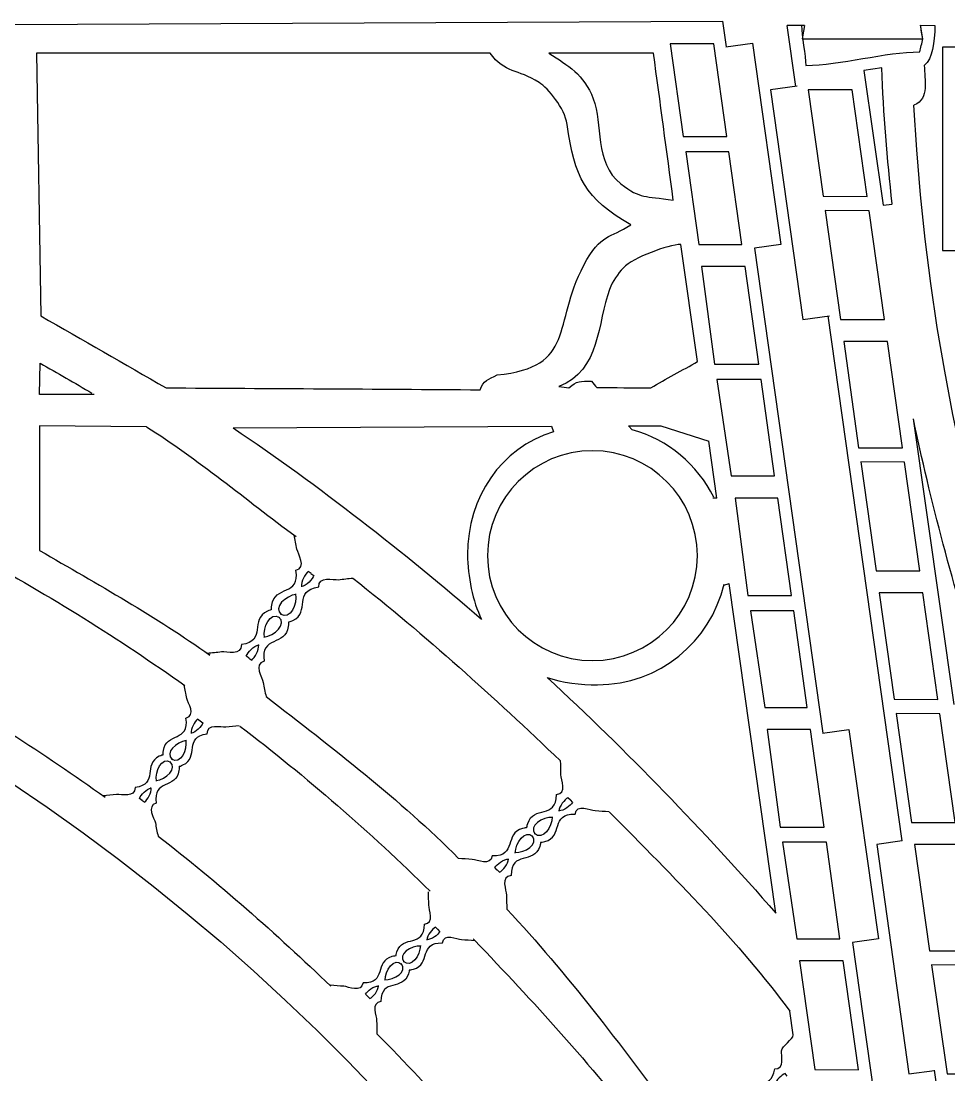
# Model space of a CAD drawing. Extents: x -302 to 129, y -132 to 148.
# Drawn here: x -188.5 to -84.5, y 29.6 to 147.7 of the extents above; entities that cross this region are included whole.
import ezdxf

# ---------------------------------------------------------------- set-up
doc = ezdxf.new("R2010")
doc.units = 0
doc.header["$MEASUREMENT"] = 0
doc.layers.add('LAYER_1', color=7, linetype='CONTINUOUS')

msp = doc.modelspace()

# ---------------------------------------------------------------- linework, layer by layer
at = {"layer": 'LAYER_1', "color": 1}
for points, knots in [([(-279.8825, 143.9271), (-279.889, 144.7338), (-279.8957, 145.5404), (-279.9023, 146.3471), (-279.9023, 146.3471), (-279.4276, 146.5583), (-278.9526, 146.7428), (-278.4778, 146.9275), (-278.4778, 146.9275), (-278.4778, 146.9275), (-109.8807, 147.7148), (-109.8807, 147.7148)], [0, 0, 0, 0, 0.25, 0.25, 0.25, 0.25, 0.5, 0.5, 0.5, 0.5, 1, 1, 1, 1]), ([(-100.6703, 147.2055), (-100.6703, 147.2055), (-100.9486, 145.7173), (-100.9486, 145.7173), (-100.9486, 145.7173), (-100.9486, 145.7173), (-87.4107, 145.7173), (-87.4107, 145.7173), (-87.4107, 145.7173), (-87.4107, 145.7173), (-87.6849, 147.2739), (-87.6849, 147.2739)], [0, 0, 0, 0, 0.25, 0.25, 0.25, 0.25, 0.5, 0.5, 0.5, 0.5, 1, 1, 1, 1]), ([(-86.0779, 147.2053), (-86.0859, 145.2849), (-86.3539, 143.5284), (-87.2526, 142.7361), (-87.2526, 142.7361), (-87.2525, 141.1267), (-86.6194, 139.0426), (-88.4133, 138.3037)], [0, 0, 0, 0, 0.33333333, 0.33333333, 0.33333333, 0.33333333, 1, 1, 1, 1]), ([(-186.7436, 144.1308), (-186.7436, 144.1308), (-135.9039, 144.1308), (-135.9039, 144.1308), (-135.9039, 144.1308), (-134.2418, 141.8091), (-132.8103, 142.3859), (-130.4163, 140.833), (-130.4163, 140.833), (-129.3896, 140.1672), (-127.5345, 137.9794), (-127.2767, 136.1368), (-127.2767, 136.1368), (-126.4475, 130.2111), (-125.2716, 127.8262), (-120.1533, 124.8977), (-120.1533, 124.8977), (-122.475, 123.2883), (-123.4715, 124.023), (-125.4035, 120.3598), (-125.4035, 120.3598), (-128.9336, 113.6666), (-126.2214, 108.9887), (-135.1124, 108.0653), (-135.1124, 108.0653), (-136.0886, 107.5641), (-136.6954, 107.4585), (-137.012, 106.4032), (-137.012, 106.4032), (-148.7261, 106.4824), (-160.4665, 106.5615), (-172.2069, 106.6143), (-172.2069, 106.6143), (-176.8767, 109.3053), (-181.5465, 111.9964), (-186.2427, 114.6875), (-186.2427, 114.6875), (-186.2427, 114.6875), (-186.7436, 144.1308), (-186.7436, 144.1308)], [0, 0, 0, 0, 0.09090909, 0.09090909, 0.09090909, 0.09090909, 0.18181818, 0.18181818, 0.18181818, 0.18181818, 0.27272727, 0.27272727, 0.27272727, 0.27272727, 0.36363636, 0.36363636, 0.36363636, 0.36363636, 0.45454545, 0.45454545, 0.45454545, 0.45454545, 0.54545455, 0.54545455, 0.54545455, 0.54545455, 0.63636364, 0.63636364, 0.63636364, 0.63636364, 0.72727273, 0.72727273, 0.72727273, 0.72727273, 0.81818182, 0.81818182, 0.81818182, 0.81818182, 1, 1, 1, 1]), ([(-121.2482, 129.4883), (-124.3085, 131.8756), (-123.2587, 136.2149), (-124.3482, 139.0126), (-124.3482, 139.0126), (-125.4377, 141.8102), (-127.1448, 142.6798), (-129.3082, 144.1309), (-129.3082, 144.1309), (-125.4035, 144.1309), (-121.4988, 144.1309), (-117.5941, 144.1309), (-117.5941, 144.1309), (-116.8554, 138.6432), (-116.1167, 133.1556), (-115.378, 127.6415), (-115.378, 127.6415), (-118.6758, 128.1956), (-118.9634, 127.706), (-121.2482, 129.4883)], [0, 0, 0, 0, 0.16666667, 0.16666667, 0.16666667, 0.16666667, 0.33333333, 0.33333333, 0.33333333, 0.33333333, 0.5, 0.5, 0.5, 0.5, 0.66666667, 0.66666667, 0.66666667, 0.66666667, 1, 1, 1, 1]), ([(-106.5035, 145.2403), (-106.5035, 145.2403), (-103.3347, 122.6931), (-103.3347, 122.6931), (-103.3347, 122.6931), (-103.3347, 122.6931), (-106.2914, 122.2775), (-106.2914, 122.2775)], [0, 0, 0, 0, 0.33333333, 0.33333333, 0.33333333, 0.33333333, 1, 1, 1, 1]), ([(-85.2356, 144.7944), (-85.2356, 144.7944), (-85.2356, 122.0256), (-85.2356, 122.0256), (-85.2356, 122.0256), (-85.2356, 122.0256), (-82.2158, 122.0256), (-82.2158, 122.0256)], [0, 0, 0, 0, 0.33333333, 0.33333333, 0.33333333, 0.33333333, 1, 1, 1, 1]), ([(-92.0277, 142.4723), (-92.0277, 142.4723), (-94.0273, 142.1877), (-94.0273, 142.1877), (-94.0273, 142.1877), (-94.0273, 142.1877), (-91.8757, 127.0743), (-91.8757, 127.0743), (-91.8757, 127.0743), (-91.8757, 127.0743), (-90.8549, 127.1875), (-90.8549, 127.1875)], [0, 0, 0, 0, 0.25, 0.25, 0.25, 0.25, 0.5, 0.5, 0.5, 0.5, 1, 1, 1, 1]), ([(-104.4738, 139.9967), (-104.4738, 139.9967), (-100.8608, 114.2885), (-100.8608, 114.2885), (-100.8608, 114.2885), (-100.8608, 114.2885), (-97.8899, 114.706), (-97.8899, 114.706)], [0, 0, 0, 0, 0.33333333, 0.33333333, 0.33333333, 0.33333333, 1, 1, 1, 1]), ([(-128.2001, 106.7726), (-123.5186, 108.5416), (-123.9026, 113.9572), (-122.5201, 117.645), (-122.5201, 117.645), (-122.1619, 118.6001), (-121.5926, 119.3969), (-120.9712, 120.0696), (-120.9712, 120.0696), (-119.8653, 121.2669), (-115.9636, 122.6177), (-114.5422, 122.6918), (-114.5422, 122.6918), (-114.5422, 122.6918), (-112.6749, 109.5744), (-112.6749, 109.5744), (-112.6749, 109.5744), (-114.2842, 108.5982), (-116.2486, 107.6168), (-117.8843, 106.6143), (-117.8843, 106.6143), (-119.8895, 106.6407), (-121.9209, 106.6407), (-123.9524, 106.6407), (-123.9524, 106.6407), (-124.1371, 106.8781), (-124.3482, 107.1155), (-124.5592, 107.353), (-124.5592, 107.353), (-125.7465, 107.353), (-126.2214, 107.4585), (-127.0656, 106.6143), (-127.0656, 106.6143), (-127.435, 106.667), (-127.8044, 106.7198), (-128.2001, 106.7726)], [0, 0, 0, 0, 0.1, 0.1, 0.1, 0.1, 0.2, 0.2, 0.2, 0.2, 0.3, 0.3, 0.3, 0.3, 0.4, 0.4, 0.4, 0.4, 0.5, 0.5, 0.5, 0.5, 0.6, 0.6, 0.6, 0.6, 0.7, 0.7, 0.7, 0.7, 0.8, 0.8, 0.8, 0.8, 1, 1, 1, 1]), ([(-180.2591, 105.8644), (-180.2591, 105.8644), (-186.3787, 105.8644), (-186.3787, 105.8644), (-186.3787, 105.8644), (-186.3787, 105.8644), (-186.3217, 109.3838), (-186.3217, 109.3838)], [0, 0, 0, 0, 0.33333333, 0.33333333, 0.33333333, 0.33333333, 1, 1, 1, 1]), ([(-174.4087, 102.2626), (-174.4087, 102.2626), (-186.3787, 102.3666), (-186.3787, 102.3666), (-186.3787, 102.3666), (-186.3787, 102.3666), (-186.3777, 88.399), (-186.3777, 88.399)], [0, 0, 0, 0, 0.33333333, 0.33333333, 0.33333333, 0.33333333, 1, 1, 1, 1]), ([(-128.8069, 101.6998), (-134.7087, 99.8454), (-138.4277, 94.4108), (-138.4277, 87.8968), (-138.4277, 87.8968), (-138.4277, 85.5458), (-137.8501, 82.663), (-136.8599, 80.6976)], [0, 0, 0, 0, 0.33333333, 0.33333333, 0.33333333, 0.33333333, 1, 1, 1, 1]), ([(-112.6831, 87.817), (-112.6831, 81.3239), (-117.9468, 76.0602), (-124.4399, 76.0602), (-124.4399, 76.0602), (-130.933, 76.0602), (-136.1967, 81.3239), (-136.1967, 87.817), (-136.1967, 87.817), (-136.1967, 94.3101), (-130.933, 99.5738), (-124.4399, 99.5738), (-124.4399, 99.5738), (-117.9468, 99.5738), (-112.6831, 94.3101), (-112.6831, 87.817)], [0, 0, 0, 0, 0.2, 0.2, 0.2, 0.2, 0.4, 0.4, 0.4, 0.4, 0.6, 0.6, 0.6, 0.6, 1, 1, 1, 1]), ([(-160.3884, 81.7747), (-160.3838, 81.8528), (-160.3979, 81.9928), (-160.3604, 82.2746), (-160.3604, 82.2746), (-160.0649, 84.5001), (-157.1837, 83.3024), (-157.6554, 86.1739), (-157.6554, 86.1739), (-156.4335, 86.514), (-157.4199, 87.978), (-157.5457, 88.5341), (-157.5457, 88.5341), (-157.6464, 89.0875), (-157.7533, 89.6133), (-157.8658, 90.1123)], [0, 0, 0, 0, 0.2, 0.2, 0.2, 0.2, 0.4, 0.4, 0.4, 0.4, 0.6, 0.6, 0.6, 0.6, 1, 1, 1, 1]), ([(-158.4841, 80.3786), (-158.411, 80.4064), (-158.2732, 80.4351), (-158.0158, 80.5556), (-158.0158, 80.5556), (-155.9822, 81.5068), (-157.9911, 83.8943), (-155.1108, 84.3082), (-155.1108, 84.3082), (-155.1539, 85.5759), (-153.461, 85.0756), (-152.8928, 85.1228), (-152.8928, 85.1228), (-152.3347, 85.1933), (-151.8012, 85.2494), (-151.2914, 85.2923)], [0, 0, 0, 0, 0.2, 0.2, 0.2, 0.2, 0.4, 0.4, 0.4, 0.4, 0.6, 0.6, 0.6, 0.6, 1, 1, 1, 1]), ([(-155.9407, 85.8118), (-155.9407, 85.8118), (-156.2694, 86.0513), (-156.2694, 86.0513), (-156.2694, 86.0513), (-156.6065, 85.7521), (-157.1261, 84.9422), (-157.0222, 84.3106)], [0, 0, 0, 0, 0.33333333, 0.33333333, 0.33333333, 0.33333333, 1, 1, 1, 1]), ([(-155.9718, 85.8347), (-155.9718, 85.8347), (-155.6445, 85.5932), (-155.6445, 85.5932), (-155.6445, 85.5932), (-155.8285, 85.1817), (-156.4446, 84.4425), (-157.0782, 84.3517)], [0, 0, 0, 0, 0.33333333, 0.33333333, 0.33333333, 0.33333333, 1, 1, 1, 1]), ([(-129.4959, 74.1698), (-127.9213, 73.5862), (-125.6559, 73.3472), (-123.8781, 73.3472), (-123.8781, 73.3472), (-116.9661, 73.3472), (-111.1797, 78.1668), (-109.6969, 84.6288)], [0, 0, 0, 0, 0.33333333, 0.33333333, 0.33333333, 0.33333333, 1, 1, 1, 1]), ([(-160.3884, 81.7747), (-160.4614, 81.7469), (-160.5992, 81.7181), (-160.8567, 81.5977), (-160.8567, 81.5977), (-162.8903, 80.6465), (-160.8813, 78.259), (-163.7617, 77.8451), (-163.7617, 77.8451), (-163.7186, 76.5774), (-165.4114, 77.0777), (-165.9796, 77.0305), (-165.9796, 77.0305), (-166.5377, 76.96), (-167.0713, 76.9039), (-167.581, 76.861)], [0, 0, 0, 0, 0.2, 0.2, 0.2, 0.2, 0.4, 0.4, 0.4, 0.4, 0.6, 0.6, 0.6, 0.6, 1, 1, 1, 1]), ([(-158.4841, 80.3786), (-158.4887, 80.3005), (-158.4746, 80.1605), (-158.512, 79.8787), (-158.512, 79.8787), (-158.8075, 77.6532), (-161.6887, 78.8509), (-161.217, 75.9794), (-161.217, 75.9794), (-162.4389, 75.6393), (-161.4526, 74.1753), (-161.3268, 73.6192), (-161.3268, 73.6192), (-161.2261, 73.0657), (-161.1191, 72.54), (-161.0066, 72.041)], [0, 0, 0, 0, 0.2, 0.2, 0.2, 0.2, 0.4, 0.4, 0.4, 0.4, 0.6, 0.6, 0.6, 0.6, 1, 1, 1, 1]), ([(-162.9006, 76.3186), (-162.9006, 76.3186), (-163.2279, 76.5601), (-163.2279, 76.5601), (-163.2279, 76.5601), (-163.0439, 76.9716), (-162.4279, 77.7108), (-161.7943, 77.8016)], [0, 0, 0, 0, 0.33333333, 0.33333333, 0.33333333, 0.33333333, 1, 1, 1, 1]), ([(-162.9318, 76.3415), (-162.9318, 76.3415), (-162.603, 76.102), (-162.603, 76.102), (-162.603, 76.102), (-162.2659, 76.4012), (-161.7463, 77.2111), (-161.8503, 77.8427)], [0, 0, 0, 0, 0.33333333, 0.33333333, 0.33333333, 0.33333333, 1, 1, 1, 1]), ([(-172.5315, 65.4987), (-172.5272, 65.5716), (-172.5403, 65.7026), (-172.5053, 65.966), (-172.5053, 65.966), (-172.2291, 68.0468), (-169.5352, 66.927), (-169.9762, 69.6117), (-169.9762, 69.6117), (-168.8338, 69.9298), (-169.756, 71.2985), (-169.8737, 71.8184), (-169.8737, 71.8184), (-169.9678, 72.3359), (-170.0678, 72.8274), (-170.173, 73.294)], [0, 0, 0, 0, 0.2, 0.2, 0.2, 0.2, 0.4, 0.4, 0.4, 0.4, 0.6, 0.6, 0.6, 0.6, 1, 1, 1, 1]), ([(-170.751, 64.1933), (-170.6827, 64.2194), (-170.5539, 64.2462), (-170.3131, 64.3588), (-170.3131, 64.3588), (-168.4118, 65.2482), (-170.2901, 67.4804), (-167.5971, 67.8674), (-167.5971, 67.8674), (-167.6374, 69.0526), (-166.0546, 68.5848), (-165.5234, 68.629), (-165.5234, 68.629), (-165.0016, 68.6949), (-164.5028, 68.7474), (-164.0262, 68.7874)], [0, 0, 0, 0, 0.2, 0.2, 0.2, 0.2, 0.4, 0.4, 0.4, 0.4, 0.6, 0.6, 0.6, 0.6, 1, 1, 1, 1]), ([(-168.373, 69.2732), (-168.373, 69.2732), (-168.6804, 69.4971), (-168.6804, 69.4971), (-168.6804, 69.4971), (-168.9956, 69.2173), (-169.4814, 68.4602), (-169.3842, 67.8696)], [0, 0, 0, 0, 0.33333333, 0.33333333, 0.33333333, 0.33333333, 1, 1, 1, 1]), ([(-168.4021, 69.2946), (-168.4021, 69.2946), (-168.0961, 69.0688), (-168.0961, 69.0688), (-168.0961, 69.0688), (-168.2682, 68.684), (-168.8441, 67.993), (-169.4365, 67.908)], [0, 0, 0, 0, 0.33333333, 0.33333333, 0.33333333, 0.33333333, 1, 1, 1, 1]), ([(-95.6958, 68.3391), (-95.6958, 68.3391), (-92.3988, 44.8803), (-92.3988, 44.8803), (-92.3988, 44.8803), (-92.3988, 44.8803), (-95.3127, 44.4708), (-95.3127, 44.4708)], [0, 0, 0, 0, 0.33333333, 0.33333333, 0.33333333, 0.33333333, 1, 1, 1, 1]), ([(-172.5315, 65.4987), (-172.5998, 65.4726), (-172.7286, 65.4458), (-172.9693, 65.3332), (-172.9693, 65.3332), (-174.8706, 64.4438), (-172.9924, 62.2116), (-175.6854, 61.8246), (-175.6854, 61.8246), (-175.6451, 60.6394), (-177.2278, 61.1072), (-177.7591, 61.063), (-177.7591, 61.063), (-178.2809, 60.9971), (-178.7797, 60.9446), (-179.2563, 60.9045)], [0, 0, 0, 0, 0.2, 0.2, 0.2, 0.2, 0.4, 0.4, 0.4, 0.4, 0.6, 0.6, 0.6, 0.6, 1, 1, 1, 1]), ([(-170.751, 64.1933), (-170.7553, 64.1203), (-170.7421, 63.9894), (-170.7771, 63.726), (-170.7771, 63.726), (-171.0534, 61.6452), (-173.7472, 62.765), (-173.3062, 60.0803), (-173.3062, 60.0803), (-174.4486, 59.7622), (-173.5264, 58.3935), (-173.4088, 57.8736), (-173.4088, 57.8736), (-173.3147, 57.3561), (-173.2147, 56.8646), (-173.1095, 56.398)], [0, 0, 0, 0, 0.2, 0.2, 0.2, 0.2, 0.4, 0.4, 0.4, 0.4, 0.6, 0.6, 0.6, 0.6, 1, 1, 1, 1]), ([(-131.7994, 57.3391), (-131.7819, 57.4123), (-131.7716, 57.5473), (-131.6888, 57.808), (-131.6888, 57.808), (-131.0342, 59.8666), (-128.5063, 58.247), (-128.4699, 61.0466), (-128.4699, 61.0466), (-127.2551, 61.1633), (-127.9431, 62.7161), (-127.9687, 63.2641), (-127.9687, 63.2641), (-127.9709, 63.8054), (-127.9837, 64.3214), (-128.0063, 64.8131)], [0, 0, 0, 0, 0.2, 0.2, 0.2, 0.2, 0.4, 0.4, 0.4, 0.4, 0.6, 0.6, 0.6, 0.6, 1, 1, 1, 1]), ([(-174.8803, 60.3974), (-174.8803, 60.3974), (-175.1863, 60.6232), (-175.1863, 60.6232), (-175.1863, 60.6232), (-175.0143, 61.0079), (-174.4383, 61.699), (-173.8459, 61.784)], [0, 0, 0, 0, 0.33333333, 0.33333333, 0.33333333, 0.33333333, 1, 1, 1, 1]), ([(-174.9094, 60.4188), (-174.9094, 60.4188), (-174.602, 60.1949), (-174.602, 60.1949), (-174.602, 60.1949), (-174.2869, 60.4747), (-173.8011, 61.2318), (-173.8983, 61.8224)], [0, 0, 0, 0, 0.33333333, 0.33333333, 0.33333333, 0.33333333, 1, 1, 1, 1]), ([(-126.932, 60.4419), (-126.932, 60.4419), (-126.6626, 60.1581), (-126.6626, 60.1581), (-126.6626, 60.1581), (-126.9062, 59.7992), (-127.6142, 59.2027), (-128.2297, 59.2232)], [0, 0, 0, 0, 0.33333333, 0.33333333, 0.33333333, 0.33333333, 1, 1, 1, 1]), ([(-126.9063, 60.4151), (-126.9063, 60.4151), (-127.1775, 60.6973), (-127.1775, 60.6973), (-127.1775, 60.6973), (-127.5472, 60.4705), (-128.1758, 59.7908), (-128.1836, 59.1749)], [0, 0, 0, 0, 0.33333333, 0.33333333, 0.33333333, 0.33333333, 1, 1, 1, 1]), ([(-130.2303, 55.6959), (-130.1564, 55.71), (-130.021, 55.7141), (-129.7569, 55.7848), (-129.7569, 55.7848), (-127.6703, 56.3437), (-129.1716, 58.9436), (-126.3732, 58.8509), (-126.3732, 58.8509), (-126.2007, 60.0591), (-124.6812, 59.3002), (-124.1349, 59.2494), (-124.1349, 59.2494), (-123.5944, 59.2222), (-123.0795, 59.1856), (-122.5893, 59.1403)], [0, 0, 0, 0, 0.2, 0.2, 0.2, 0.2, 0.4, 0.4, 0.4, 0.4, 0.6, 0.6, 0.6, 0.6, 1, 1, 1, 1]), ([(-131.7994, 57.3391), (-131.8733, 57.325), (-132.0086, 57.321), (-132.2728, 57.2502), (-132.2728, 57.2502), (-134.3594, 56.6913), (-132.8581, 54.0914), (-135.6565, 54.1841), (-135.6565, 54.1841), (-135.829, 52.976), (-137.3485, 53.7349), (-137.8947, 53.7857), (-137.8947, 53.7857), (-138.4353, 53.8129), (-138.9502, 53.8495), (-139.4403, 53.8947)], [0, 0, 0, 0, 0.2, 0.2, 0.2, 0.2, 0.4, 0.4, 0.4, 0.4, 0.6, 0.6, 0.6, 0.6, 1, 1, 1, 1]), ([(-130.2303, 55.6959), (-130.2478, 55.6228), (-130.258, 55.4877), (-130.3409, 55.2271), (-130.3409, 55.2271), (-130.9954, 53.1685), (-133.5234, 54.7881), (-133.5598, 51.9884), (-133.5598, 51.9884), (-134.7746, 51.8718), (-134.0866, 50.3189), (-134.061, 49.7709), (-134.061, 49.7709), (-134.0588, 49.2297), (-134.0459, 48.7136), (-134.0234, 48.2219)], [0, 0, 0, 0, 0.2, 0.2, 0.2, 0.2, 0.4, 0.4, 0.4, 0.4, 0.6, 0.6, 0.6, 0.6, 1, 1, 1, 1]), ([(-92.5914, 55.4492), (-92.5914, 55.4492), (-88.9784, 29.7409), (-88.9784, 29.7409), (-88.9784, 29.7409), (-88.9784, 29.7409), (-86.097, 30.1458), (-86.097, 30.1458)], [0, 0, 0, 0, 0.33333333, 0.33333333, 0.33333333, 0.33333333, 1, 1, 1, 1]), ([(-135.0977, 52.5931), (-135.0977, 52.5931), (-135.3671, 52.877), (-135.3671, 52.877), (-135.3671, 52.877), (-135.1235, 53.2358), (-134.4155, 53.8324), (-133.8, 53.8118)], [0, 0, 0, 0, 0.33333333, 0.33333333, 0.33333333, 0.33333333, 1, 1, 1, 1]), ([(-135.1233, 52.62), (-135.1233, 52.62), (-134.8522, 52.3378), (-134.8522, 52.3378), (-134.8522, 52.3378), (-134.4825, 52.5645), (-133.8539, 53.2443), (-133.8461, 53.8601)], [0, 0, 0, 0, 0.33333333, 0.33333333, 0.33333333, 0.33333333, 1, 1, 1, 1]), ([(-146.4483, 42.9733), (-146.4316, 43.0434), (-146.4217, 43.1728), (-146.3423, 43.4225), (-146.3423, 43.4225), (-145.7152, 45.3951), (-143.2929, 43.8432), (-143.258, 46.5258), (-143.258, 46.5258), (-142.094, 46.6375), (-142.7532, 48.1255), (-142.7778, 48.6506), (-142.7778, 48.6506), (-142.7799, 49.1692), (-142.7922, 49.6637), (-142.8138, 50.1348)], [0, 0, 0, 0, 0.2, 0.2, 0.2, 0.2, 0.4, 0.4, 0.4, 0.4, 0.6, 0.6, 0.6, 0.6, 1, 1, 1, 1]), ([(-141.7598, 45.9206), (-141.7598, 45.9206), (-142.0197, 46.191), (-142.0197, 46.191), (-142.0197, 46.191), (-142.3739, 45.9738), (-142.9762, 45.3224), (-142.9837, 44.7323)], [0, 0, 0, 0, 0.33333333, 0.33333333, 0.33333333, 0.33333333, 1, 1, 1, 1]), ([(-144.9448, 41.3988), (-144.874, 41.4123), (-144.7443, 41.4161), (-144.4912, 41.484), (-144.4912, 41.484), (-142.4918, 42.0195), (-143.9304, 44.5107), (-141.249, 44.4219), (-141.249, 44.4219), (-141.0837, 45.5795), (-139.6277, 44.8524), (-139.1043, 44.8037), (-139.1043, 44.8037), (-138.5863, 44.7776), (-138.0929, 44.7425), (-137.6233, 44.6992)], [0, 0, 0, 0, 0.2, 0.2, 0.2, 0.2, 0.4, 0.4, 0.4, 0.4, 0.6, 0.6, 0.6, 0.6, 1, 1, 1, 1]), ([(-141.7844, 45.9464), (-141.7844, 45.9464), (-141.5263, 45.6744), (-141.5263, 45.6744), (-141.5263, 45.6744), (-141.7597, 45.3305), (-142.4381, 44.7589), (-143.0279, 44.7786)], [0, 0, 0, 0, 0.33333333, 0.33333333, 0.33333333, 0.33333333, 1, 1, 1, 1]), ([(-146.4483, 42.9733), (-146.5191, 42.9598), (-146.6488, 42.9559), (-146.902, 42.8881), (-146.902, 42.8881), (-148.9013, 42.3526), (-147.4628, 39.8613), (-150.1442, 39.9502), (-150.1442, 39.9502), (-150.3095, 38.7925), (-151.7655, 39.5197), (-152.2889, 39.5684), (-152.2889, 39.5684), (-152.8069, 39.5945), (-153.3002, 39.6295), (-153.7699, 39.6729)], [0, 0, 0, 0, 0.2, 0.2, 0.2, 0.2, 0.4, 0.4, 0.4, 0.4, 0.6, 0.6, 0.6, 0.6, 1, 1, 1, 1]), ([(-144.9448, 41.3988), (-144.9616, 41.3287), (-144.9714, 41.1993), (-145.0508, 40.9495), (-145.0508, 40.9495), (-145.678, 38.977), (-148.1002, 40.5289), (-148.1352, 37.8463), (-148.1352, 37.8463), (-149.2992, 37.7345), (-148.6399, 36.2465), (-148.6154, 35.7214), (-148.6154, 35.7214), (-148.6133, 35.2028), (-148.601, 34.7084), (-148.5793, 34.2372)], [0, 0, 0, 0, 0.2, 0.2, 0.2, 0.2, 0.4, 0.4, 0.4, 0.4, 0.6, 0.6, 0.6, 0.6, 1, 1, 1, 1]), ([(-149.6087, 38.4257), (-149.6087, 38.4257), (-149.8669, 38.6977), (-149.8669, 38.6977), (-149.8669, 38.6977), (-149.6335, 39.0415), (-148.9551, 39.6131), (-148.3653, 39.5934)], [0, 0, 0, 0, 0.33333333, 0.33333333, 0.33333333, 0.33333333, 1, 1, 1, 1]), ([(-149.6333, 38.4514), (-149.6333, 38.4514), (-149.3735, 38.181), (-149.3735, 38.181), (-149.3735, 38.181), (-149.0193, 38.3983), (-148.417, 39.0496), (-148.4095, 39.6397)], [0, 0, 0, 0, 0.33333333, 0.33333333, 0.33333333, 0.33333333, 1, 1, 1, 1]), ([(-107.6745, 27.2334), (-107.6479, 27.3004), (-107.6199, 27.427), (-107.5065, 27.6632), (-107.5065, 27.6632), (-106.6085, 29.5282), (-104.4285, 27.6516), (-104.0169, 30.3026), (-104.0169, 30.3026), (-102.8489, 30.2496), (-103.2923, 31.8156), (-103.2429, 32.3388), (-103.2429, 32.3388), (-103.1721, 32.8526), (-101.9753, 33.6354), (-101.9309, 34.105)], [0, 0, 0, 0, 0.2, 0.2, 0.2, 0.2, 0.4, 0.4, 0.4, 0.4, 0.6, 0.6, 0.6, 0.6, 1, 1, 1, 1]), ([(-102.6185, 29.493), (-102.6185, 29.493), (-102.8379, 29.7978), (-102.8379, 29.7978), (-102.8379, 29.7978), (-103.2189, 29.6318), (-103.9069, 29.0716), (-103.9971, 28.4886)], [0, 0, 0, 0, 0.33333333, 0.33333333, 0.33333333, 0.33333333, 1, 1, 1, 1])]:
    msp.add_open_spline(points, degree=3, knots=knots, dxfattribs=at)
for points in [[(-109.8808, 147.7154), (-109.8808, 147.7154), (-109.4726, 144.823), (-109.4726, 144.823)], [(-101.6532, 140.3932), (-101.6532, 140.3932), (-102.6144, 147.2053), (-102.6144, 147.2053)], [(-100.6703, 147.2055), (-100.6703, 147.2055), (-102.6143, 147.2053), (-102.6143, 147.2053)], [(-87.6849, 147.2739), (-87.6849, 147.2739), (-86.0778, 147.2052), (-86.0778, 147.2052)], [(-109.4743, 144.8228), (-109.4743, 144.8228), (-106.5035, 145.2403), (-106.5035, 145.2403)], [(-82.2228, 144.7944), (-82.2228, 144.7944), (-85.2356, 144.7944), (-85.2356, 144.7944)], [(-90.8603, 127.2344), (-91.4168, 132.2621), (-91.8205, 137.3304), (-92.0278, 142.4722)], [(-101.503, 140.4143), (-101.503, 140.4143), (-104.4738, 139.9967), (-104.4738, 139.9967)], [(-91.2416, -82.9919), (-204.0286, -61.5437), (-280.3678, 30.7033), (-286.08, 138.3037)], [(106.4251, -82.9919), (-6.3619, -61.5437), (-82.7011, 30.7033), (-88.4133, 138.3037)], [(-106.2914, 122.2775), (-106.2914, 122.2775), (-98.6224, 67.9277), (-98.6224, 67.9277)], [(-89.7243, 55.8522), (-89.7243, 55.8522), (-98.0261, 114.6869), (-98.0261, 114.6869)], [(-186.3217, 109.3838), (-184.3791, 108.29), (-182.4433, 107.1678), (-180.5147, 106.017)], [(-83.8973, 71.1438), (-83.8973, 71.1438), (-88.4715, 103.1613), (-88.4715, 103.1613)], [(-81.0805, 75.2977), (-83.8097, 83.6687), (-86.6895, 94.4317), (-88.4715, 103.1613)], [(-174.4087, 102.2626), (-168.7103, 98.654), (-163.2733, 94.1204), (-157.6435, 89.9492)], [(-164.6997, 102.1258), (-164.6997, 102.1258), (-129.0081, 102.3392), (-129.0081, 102.3392)], [(-164.6997, 102.1258), (-155.1229, 95.701), (-145.4875, 88.1516), (-136.8599, 80.6976)], [(-129.0079, 102.3392), (-129.0079, 102.3392), (-128.8069, 101.6998), (-128.8069, 101.6998)], [(-120.3957, 102.3666), (-120.3957, 102.3666), (-116.7797, 102.3666), (-116.7797, 102.3666)], [(-120.3957, 102.3666), (-120.3957, 102.3666), (-119.9803, 101.9184), (-119.9803, 101.9184)], [(-110.8369, 94.3554), (-112.6541, 98.0178), (-115.9691, 100.8058), (-119.9803, 101.9184)], [(-116.7797, 102.3666), (-116.7797, 102.3666), (-111.4047, 100.6524), (-111.4047, 100.6524)], [(-110.4969, 94.2756), (-110.4969, 94.2756), (-111.4047, 100.6524), (-111.4047, 100.6524)], [(-279.5329, 98.7736), (-166.7459, 77.3254), (-90.4067, -14.9216), (-84.6945, -122.522)], [(-110.4969, 94.2756), (-110.4969, 94.2756), (-110.9479, 94.2756), (-110.9479, 94.2756)], [(-157.6435, 89.9492), (-157.6435, 89.9492), (-157.8801, 90.1228), (-157.8801, 90.1228)], [(-193.3737, 87.7762), (-185.1861, 83.3098), (-177.4485, 78.4796), (-170.0935, 73.2534)], [(-186.3777, 88.399), (-179.9273, 84.6356), (-173.2453, 80.934), (-167.3073, 76.6606)], [(-151.2771, 85.2818), (-143.0787, 78.8492), (-135.5277, 71.9638), (-128.0063, 64.8134)], [(-109.7281, 84.4956), (-109.7281, 84.4956), (-109.1351, 84.7088), (-109.1351, 84.7088)], [(-103.8743, 47.7552), (-103.8743, 47.7552), (-109.1351, 84.7088), (-109.1351, 84.7088)], [(-157.6245, 83.4747), (-158.7715, 83.334), (-160.2963, 82.0113), (-159.2704, 81.1902)], [(-157.6942, 83.5258), (-157.4834, 82.3896), (-158.2861, 80.5375), (-159.3778, 81.2689)], [(-161.1782, 78.6274), (-161.3891, 79.7637), (-160.5863, 81.6158), (-159.4947, 80.8844)], [(-161.248, 78.6786), (-160.101, 78.8193), (-158.5761, 80.142), (-159.602, 80.9631)], [(-167.3073, 76.6606), (-167.3073, 76.6606), (-167.5953, 76.8718), (-167.5953, 76.8718)], [(-200.5925, 74.5332), (-193.1149, 70.2906), (-185.9135, 65.6844), (-179.0375, 60.7444)], [(-129.4959, 74.1698), (-120.5433, 65.8796), (-112.0423, 57.0522), (-103.8743, 47.7552)], [(-160.9923, 72.0304), (-153.5413, 66.2538), (-146.0155, 60.5064), (-139.4401, 53.8948)], [(-163.9491, 68.7278), (-156.4615, 63.0134), (-149.3725, 56.8534), (-142.6033, 50.2104)], [(-98.6666, 67.9216), (-98.6666, 67.9216), (-95.6958, 68.3391), (-95.6958, 68.3391)], [(-169.9473, 67.0881), (-171.0197, 66.9566), (-172.4454, 65.7199), (-171.4862, 64.9522)], [(-170.0125, 67.1359), (-169.8154, 66.0736), (-170.5659, 64.3419), (-171.5866, 65.0258)], [(-173.2699, 62.5561), (-173.4671, 63.6184), (-172.7165, 65.3501), (-171.6959, 64.6662)], [(-173.3352, 62.6039), (-172.2627, 62.7354), (-170.8371, 63.9721), (-171.7962, 64.7398)], [(-179.0375, 60.7442), (-179.0375, 60.7442), (-179.2697, 60.9146), (-179.2697, 60.9146)], [(-122.5775, 59.128), (-115.2907, 51.7902), (-107.9485, 44.415), (-102.3095, 36.7646)], [(-128.8948, 58.4844), (-130.0051, 58.5442), (-131.6723, 57.5478), (-130.8387, 56.5972)], [(-128.9523, 58.5446), (-128.9438, 57.4327), (-130.016, 55.8132), (-130.9271, 56.6898)], [(-133.0774, 54.4905), (-133.0859, 55.6024), (-132.0137, 57.2218), (-131.1026, 56.3452)], [(-173.0963, 56.3882), (-166.3849, 51.2208), (-159.8495, 45.4056), (-153.7579, 39.5854)], [(-133.1348, 54.5507), (-132.0245, 54.4909), (-130.3573, 55.4873), (-131.191, 56.4378)], [(-89.7242, 55.8522), (-89.7242, 55.8522), (-92.5914, 55.4492), (-92.5914, 55.4492)], [(-134.0115, 48.2096), (-127.2559, 40.9462), (-121.3097, 33.1096), (-115.3867, 24.9938)], [(-137.7949, 44.8788), (-137.7949, 44.8788), (-137.6119, 44.6874), (-137.6119, 44.6874)], [(-143.6652, 44.0707), (-144.7291, 44.1279), (-146.3266, 43.1732), (-145.5278, 42.2624)], [(-143.7203, 44.1283), (-143.7121, 43.0629), (-144.7395, 41.5112), (-145.6125, 42.3511)], [(-137.6119, 44.6874), (-131.1355, 37.9208), (-124.6279, 30.826), (-118.6521, 23.0762)], [(-95.3126, 44.4708), (-95.3126, 44.4708), (-87.0107, -14.3642), (-87.0107, -14.3642)], [(-147.6729, 40.2437), (-147.681, 41.3091), (-146.6536, 42.8609), (-145.7807, 42.0209)], [(-147.728, 40.3014), (-146.6641, 40.2441), (-145.0666, 41.1989), (-145.8654, 42.1097)], [(-101.9309, 34.105), (-101.9309, 34.105), (-102.3095, 36.7646), (-102.3095, 36.7646)], [(-148.5795, 34.2372), (-142.2957, 27.8464), (-136.3137, 21.2796), (-130.8051, 14.2178)], [(-77.7953, -28.6891), (-77.7953, -28.6891), (-86.0971, 30.1459), (-86.0971, 30.1459)]]:
    msp.add_open_spline(points, degree=3, dxfattribs=at)
at = {"layer": 'LAYER_1', "color": 5}
for points, knots in [([(-100.6703, 147.2055), (-100.785, 147.2054), (-100.8986, 147.2053), (-101.0106, 147.2053), (-101.0106, 147.2053), (-100.9857, 146.2027), (-100.5696, 143.7534), (-100.5197, 142.7508), (-100.5197, 142.7508), (-96.7305, 142.7508), (-91.5739, 144.2663), (-87.7597, 144.2663), (-87.7597, 144.2663), (-87.66, 144.7412), (-87.5353, 145.2161), (-87.4107, 145.7173), (-87.4107, 145.7173), (-87.5104, 146.2186), (-87.6101, 146.7463), (-87.6849, 147.2739)], [0, 0, 0, 0, 0.16666667, 0.16666667, 0.16666667, 0.16666667, 0.33333333, 0.33333333, 0.33333333, 0.33333333, 0.5, 0.5, 0.5, 0.5, 0.66666667, 0.66666667, 0.66666667, 0.66666667, 1, 1, 1, 1]), ([(-115.7239, 145.1667), (-115.7239, 145.1667), (-110.8526, 145.1667), (-110.8526, 145.1667), (-110.8526, 145.1667), (-110.8526, 145.1667), (-109.3873, 134.7808), (-109.3873, 134.7808), (-109.3873, 134.7808), (-109.3873, 134.7808), (-114.2585, 134.7807), (-114.2585, 134.7807), (-114.2585, 134.7807), (-114.2585, 134.7807), (-115.7239, 145.1667), (-115.7239, 145.1667)], [0, 0, 0, 0, 0.2, 0.2, 0.2, 0.2, 0.4, 0.4, 0.4, 0.4, 0.6, 0.6, 0.6, 0.6, 1, 1, 1, 1]), ([(-93.6715, 128.0617), (-93.6715, 128.0617), (-98.5857, 128.0922), (-98.5857, 128.0922), (-98.5857, 128.0922), (-98.5857, 128.0922), (-100.2657, 139.9981), (-100.2657, 139.9981), (-100.2657, 139.9981), (-100.2657, 139.9981), (-95.3552, 139.9939), (-95.3552, 139.9939), (-95.3552, 139.9939), (-95.3552, 139.9939), (-93.6715, 128.0617), (-93.6715, 128.0617)], [0, 0, 0, 0, 0.2, 0.2, 0.2, 0.2, 0.4, 0.4, 0.4, 0.4, 0.6, 0.6, 0.6, 0.6, 1, 1, 1, 1]), ([(-113.9777, 133.0777), (-113.9777, 133.0777), (-109.147, 133.0777), (-109.147, 133.0777), (-109.147, 133.0777), (-109.147, 133.0777), (-107.6816, 122.6915), (-107.6816, 122.6915), (-107.6816, 122.6915), (-107.6816, 122.6915), (-112.5123, 122.6917), (-112.5123, 122.6917), (-112.5123, 122.6917), (-112.5123, 122.6917), (-113.9777, 133.0777), (-113.9777, 133.0777)], [0, 0, 0, 0, 0.2, 0.2, 0.2, 0.2, 0.4, 0.4, 0.4, 0.4, 0.6, 0.6, 0.6, 0.6, 1, 1, 1, 1]), ([(-91.7283, 114.2898), (-91.7283, 114.2898), (-96.6382, 114.2898), (-96.6382, 114.2898), (-96.6382, 114.2898), (-96.6382, 114.2898), (-98.361, 126.4983), (-98.361, 126.4983), (-98.361, 126.4983), (-98.361, 126.4983), (-93.4457, 126.4614), (-93.4457, 126.4614), (-93.4457, 126.4614), (-93.4457, 126.4614), (-91.7283, 114.2898), (-91.7283, 114.2898)], [0, 0, 0, 0, 0.2, 0.2, 0.2, 0.2, 0.4, 0.4, 0.4, 0.4, 0.6, 0.6, 0.6, 0.6, 1, 1, 1, 1]), ([(-112.2033, 120.2162), (-112.2033, 120.2162), (-107.3321, 120.216), (-107.3321, 120.216), (-107.3321, 120.216), (-107.3321, 120.216), (-105.7883, 109.2748), (-105.7883, 109.2748), (-105.7883, 109.2748), (-105.7883, 109.2748), (-110.7659, 109.2748), (-110.7659, 109.2748), (-110.7659, 109.2748), (-110.7659, 109.2748), (-112.2033, 120.2162), (-112.2033, 120.2162)], [0, 0, 0, 0, 0.2, 0.2, 0.2, 0.2, 0.4, 0.4, 0.4, 0.4, 0.6, 0.6, 0.6, 0.6, 1, 1, 1, 1]), ([(-89.7027, 99.8833), (-89.7027, 99.8833), (-94.6099, 99.9137), (-94.6099, 99.9137), (-94.6099, 99.9137), (-94.6099, 99.9137), (-96.2891, 111.8155), (-96.2891, 111.8155), (-96.2891, 111.8155), (-96.2891, 111.8155), (-91.3864, 111.8154), (-91.3864, 111.8154), (-91.3864, 111.8154), (-91.3864, 111.8154), (-89.7027, 99.8833), (-89.7027, 99.8833)], [0, 0, 0, 0, 0.2, 0.2, 0.2, 0.2, 0.4, 0.4, 0.4, 0.4, 0.6, 0.6, 0.6, 0.6, 1, 1, 1, 1]), ([(-110.4851, 107.5716), (-110.4851, 107.5716), (-105.5481, 107.5716), (-105.5481, 107.5716), (-105.5481, 107.5716), (-105.5481, 107.5716), (-104.0217, 96.7542), (-104.0217, 96.7542), (-104.0217, 96.7542), (-104.0217, 96.7542), (-108.8929, 96.7542), (-108.8929, 96.7542), (-108.8929, 96.7542), (-108.8929, 96.7542), (-110.4851, 107.5716), (-110.4851, 107.5716)], [0, 0, 0, 0, 0.2, 0.2, 0.2, 0.2, 0.4, 0.4, 0.4, 0.4, 0.6, 0.6, 0.6, 0.6, 1, 1, 1, 1]), ([(-87.7595, 86.1114), (-87.7595, 86.1114), (-92.662, 86.1096), (-92.662, 86.1096), (-92.662, 86.1096), (-92.662, 86.1096), (-94.3848, 98.3199), (-94.3848, 98.3199), (-94.3848, 98.3199), (-94.3848, 98.3199), (-89.477, 98.283), (-89.477, 98.283), (-89.477, 98.283), (-89.477, 98.283), (-87.7595, 86.1114), (-87.7595, 86.1114)], [0, 0, 0, 0, 0.2, 0.2, 0.2, 0.2, 0.4, 0.4, 0.4, 0.4, 0.6, 0.6, 0.6, 0.6, 1, 1, 1, 1]), ([(-108.4463, 94.2756), (-108.4463, 94.2756), (-103.6719, 94.2756), (-103.6719, 94.2756), (-103.6719, 94.2756), (-103.6719, 94.2756), (-102.1281, 83.3342), (-102.1281, 83.3342), (-102.1281, 83.3342), (-102.1281, 83.3342), (-107.0089, 83.3342), (-107.0089, 83.3342), (-107.0089, 83.3342), (-107.0089, 83.3342), (-108.4463, 94.2756), (-108.4463, 94.2756)], [0, 0, 0, 0, 0.2, 0.2, 0.2, 0.2, 0.4, 0.4, 0.4, 0.4, 0.6, 0.6, 0.6, 0.6, 1, 1, 1, 1]), ([(-85.7339, 71.7007), (-85.7339, 71.7007), (-90.6332, 71.7312), (-90.6332, 71.7312), (-90.6332, 71.7312), (-90.6332, 71.7312), (-92.3125, 83.6329), (-92.3125, 83.6329), (-92.3125, 83.6329), (-92.3125, 83.6329), (-87.4176, 83.6329), (-87.4176, 83.6329), (-87.4176, 83.6329), (-87.4176, 83.6329), (-85.7339, 71.7007), (-85.7339, 71.7007)], [0, 0, 0, 0, 0.2, 0.2, 0.2, 0.2, 0.4, 0.4, 0.4, 0.4, 0.6, 0.6, 0.6, 0.6, 1, 1, 1, 1]), ([(-106.7281, 81.6311), (-106.7281, 81.6311), (-101.8876, 81.6311), (-101.8876, 81.6311), (-101.8876, 81.6311), (-101.8876, 81.6311), (-100.3616, 70.8165), (-100.3616, 70.8165), (-100.3616, 70.8165), (-100.3616, 70.8165), (-105.1358, 70.8136), (-105.1358, 70.8136), (-105.1358, 70.8136), (-105.1358, 70.8136), (-106.7281, 81.6311), (-106.7281, 81.6311)], [0, 0, 0, 0, 0.2, 0.2, 0.2, 0.2, 0.4, 0.4, 0.4, 0.4, 0.6, 0.6, 0.6, 0.6, 1, 1, 1, 1]), ([(-83.7907, 57.9288), (-83.7907, 57.9288), (-88.6853, 57.9271), (-88.6853, 57.9271), (-88.6853, 57.9271), (-88.6853, 57.9271), (-90.4081, 70.1373), (-90.4081, 70.1373), (-90.4081, 70.1373), (-90.4081, 70.1373), (-85.5081, 70.1004), (-85.5081, 70.1004), (-85.5081, 70.1004), (-85.5081, 70.1004), (-83.7907, 57.9288), (-83.7907, 57.9288)], [0, 0, 0, 0, 0.2, 0.2, 0.2, 0.2, 0.4, 0.4, 0.4, 0.4, 0.6, 0.6, 0.6, 0.6, 1, 1, 1, 1]), ([(-104.8479, 68.3408), (-104.8479, 68.3408), (-100.0121, 68.338), (-100.0121, 68.338), (-100.0121, 68.338), (-100.0121, 68.338), (-98.4685, 57.3994), (-98.4685, 57.3994), (-98.4685, 57.3994), (-98.4685, 57.3994), (-103.4105, 57.3994), (-103.4105, 57.3994), (-103.4105, 57.3994), (-103.4105, 57.3994), (-104.8479, 68.3408), (-104.8479, 68.3408)], [0, 0, 0, 0, 0.2, 0.2, 0.2, 0.2, 0.4, 0.4, 0.4, 0.4, 0.6, 0.6, 0.6, 0.6, 1, 1, 1, 1]), ([(-103.1297, 55.6962), (-103.1297, 55.6962), (-98.2283, 55.6962), (-98.2283, 55.6962), (-98.2283, 55.6962), (-98.2283, 55.6962), (-96.7019, 44.8788), (-96.7019, 44.8788), (-96.7019, 44.8788), (-96.7019, 44.8788), (-101.5375, 44.8788), (-101.5375, 44.8788), (-101.5375, 44.8788), (-101.5375, 44.8788), (-103.1297, 55.6962), (-103.1297, 55.6962)], [0, 0, 0, 0, 0.2, 0.2, 0.2, 0.2, 0.4, 0.4, 0.4, 0.4, 0.6, 0.6, 0.6, 0.6, 1, 1, 1, 1]), ([(-81.7651, 43.5183), (-81.7651, 43.5183), (-86.6566, 43.5487), (-86.6566, 43.5487), (-86.6566, 43.5487), (-86.6566, 43.5487), (-88.3357, 55.4505), (-88.3357, 55.4505), (-88.3357, 55.4505), (-88.3357, 55.4505), (-83.4488, 55.4504), (-83.4488, 55.4504), (-83.4488, 55.4504), (-83.4488, 55.4504), (-81.7651, 43.5183), (-81.7651, 43.5183)], [0, 0, 0, 0, 0.2, 0.2, 0.2, 0.2, 0.4, 0.4, 0.4, 0.4, 0.6, 0.6, 0.6, 0.6, 1, 1, 1, 1]), ([(-101.2233, 42.4002), (-101.2233, 42.4002), (-96.3521, 42.4002), (-96.3521, 42.4002), (-96.3521, 42.4002), (-96.3521, 42.4002), (-94.6295, 30.1916), (-94.6295, 30.1916), (-94.6295, 30.1916), (-94.6295, 30.1916), (-99.5059, 30.2286), (-99.5059, 30.2286), (-99.5059, 30.2286), (-99.5059, 30.2286), (-101.2233, 42.4002), (-101.2233, 42.4002)], [0, 0, 0, 0, 0.2, 0.2, 0.2, 0.2, 0.4, 0.4, 0.4, 0.4, 0.6, 0.6, 0.6, 0.6, 1, 1, 1, 1]), ([(-79.8219, 29.7464), (-79.8219, 29.7464), (-84.7084, 29.7421), (-84.7084, 29.7421), (-84.7084, 29.7421), (-84.7084, 29.7421), (-86.4315, 41.9549), (-86.4315, 41.9549), (-86.4315, 41.9549), (-86.4315, 41.9549), (-81.5394, 41.918), (-81.5394, 41.918), (-81.5394, 41.918), (-81.5394, 41.918), (-79.8219, 29.7464), (-79.8219, 29.7464)], [0, 0, 0, 0, 0.2, 0.2, 0.2, 0.2, 0.4, 0.4, 0.4, 0.4, 0.6, 0.6, 0.6, 0.6, 1, 1, 1, 1])]:
    msp.add_open_spline(points, degree=3, knots=knots, dxfattribs=at)

doc.saveas('drawing.dxf')
